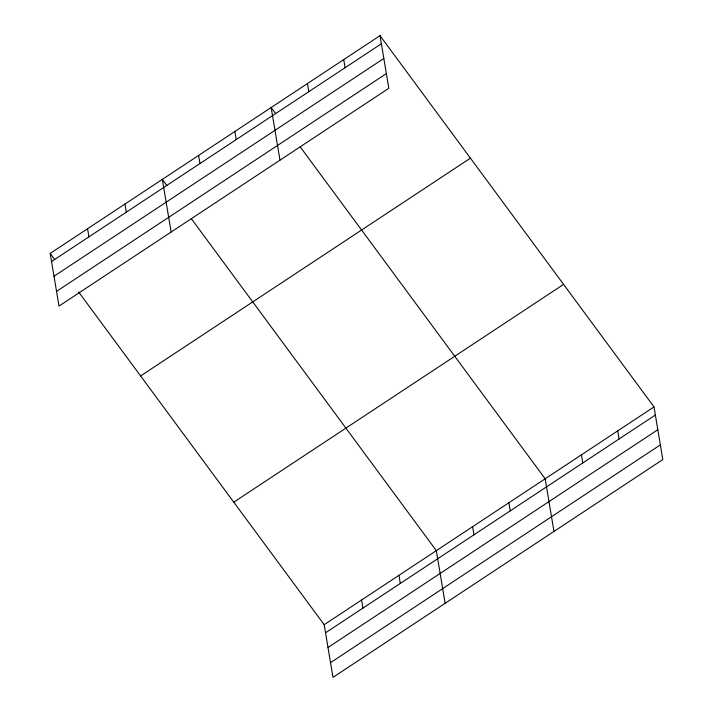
<?xml version="1.0" encoding="UTF-8"?>
<svg xmlns="http://www.w3.org/2000/svg" width="713" height="713" viewBox="0 0 713 713"><rect width="100%" height="100%" fill="white"/><g stroke="black" fill="none" stroke-linecap="round" stroke-linejoin="round"><path stroke-width="1.07" d="M380.011 35.65L388.817 88.305L58.992 306.082L50.186 253.427L380.011 35.65L654.008 406.918L662.814 459.573L332.989 677.35L324.183 624.695L78.599 291.929M51.541 261.537L381.366 43.76M54.001 276.234L383.826 58.466M56.532 291.385L386.357 73.608M140.604 375.947L470.428 158.17M233.757 502.175L563.582 284.398M324.183 624.695L654.008 406.918M325.538 632.805L655.363 415.028M327.998 647.502L657.823 429.725M330.529 662.653L660.354 444.876M275.681 113.643L271.163 107.52L279.977 160.175M300.226 146.896L545.16 478.78L553.974 531.443M166.842 185.505L162.323 179.382L171.138 232.037M191.387 218.766L436.32 550.65L445.135 603.305M50.186 253.427L54.705 259.55M617.725 430.875L619.08 438.985M581.443 454.823L582.806 462.942M508.886 502.736L510.241 510.847M472.603 526.693L473.958 534.803M343.728 59.607L345.083 67.717M398.941 575.329L400.296 583.439M307.446 83.564L308.8 91.674M361.562 600.007L362.917 608.118M234.88 131.468L236.244 139.588M198.606 155.425L199.961 163.535M124.944 204.061L126.299 212.171M87.565 228.748L88.92 236.859"/></g></svg>
